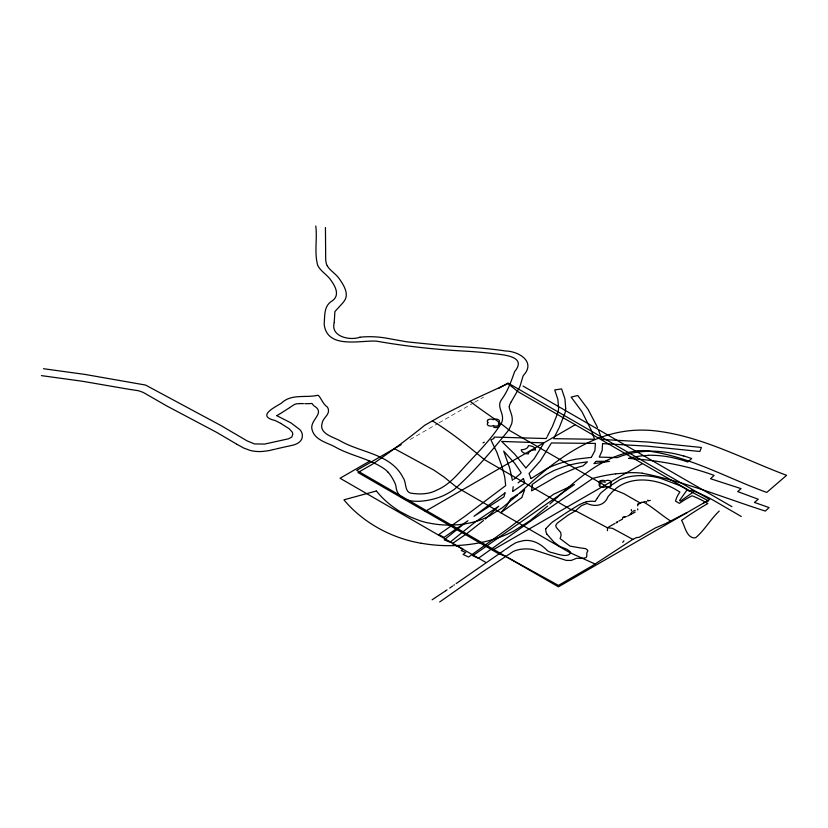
<?xml version="1.0" encoding="UTF-8"?>
<svg xmlns="http://www.w3.org/2000/svg" width="828" height="828" viewBox="0 0 828 828"><rect width="100%" height="100%" fill="white"/><g stroke="black" fill="none" stroke-linecap="round" stroke-linejoin="round"><path stroke-width="0.62" stroke-dasharray="4.14 3.1" d="M410.098 439.533L437.909 423.481M439.016 422.839L473.502 402.925M474.62 402.284L483.521 397.14"/><path stroke-width="1.24" d="M315.789 226.013C317.403 239.044 314.154 252.726 317.714 265.353C320.384 270.87 325.921 273.985 329.699 278.591C334.315 284.677 340.701 294.416 332.639 300.585C323.551 305.677 324.959 315.582 324.162 324.224C327.029 349.219 359.445 340.298 376.316 341.115C406.134 346.383 436.315 349.644 466.578 351.217A283.176 163.489 0 0 1 494.068 353.691C503.476 354.829 527.415 356.351 514.643 371.586C511.155 381.511 507.657 391.447 501.24 400.038C496.717 406.455 503.507 412.882 502.472 419.589A35.376 20.421 0 0 1 501.623 422.756C492.65 437.205 480.561 449.666 468.969 462.086C459.178 472.364 450.328 484.452 436.822 490.104C429.411 494.13 420.748 494.461 412.551 493.395C403.888 493.115 406.952 482.652 403.029 477.611C390.951 453.62 360.615 452.895 339.749 440.589C332.846 436.873 318.625 433.53 322.216 422.891C323.003 417.757 329.689 414.911 328.364 409.332A19.655 11.344 0 0 0 327.381 407.117C323.024 404.147 321.399 398.672 318.532 395.494A4.119 2.38 0 0 0 317.548 395.329C305.491 398.051 291.259 393.548 281.365 403.205C273.964 407.738 256.514 416.153 275.041 420.5A95.375 55.062 0 0 1 280.682 423.377M325.445 227.514L325.694 259.05A73.133 42.218 0 0 0 325.735 260.168L326.232 263.273A28.545 16.477 0 0 0 327.277 265.798M565.69 408.38L564.955 398.91L561.601 388.901L554.708 389.957L557.875 399.396L558.569 408.235A84.052 48.531 0 0 1 558.01 412.375L552.514 426.161M509.292 406.579L509.789 404.623A50.467 29.135 0 0 1 511.249 401.777M334.212 322.547L334.905 311.556L341.633 304.186A51.243 29.58 0 0 0 343.32 302.282A38.316 22.118 0 0 0 344.096 301.237C349.188 294.582 344.376 286.364 340.484 280.475A69.231 39.972 0 0 0 337.162 276.159L336.53 275.517A62.793 36.256 0 0 0 335.33 274.327L330.61 270A43.812 25.295 0 0 1 329.43 268.758A35.19 20.317 0 0 1 327.277 265.798M334.17 322.827C330.476 336.717 349.996 340.846 359.932 337.224M559.366 427.32L565.089 412.872A91.173 52.64 0 0 0 565.69 408.38M547.463 436.077L552.11 426.948M554.315 437.215L558.962 428.107M546.966 437.06L546.201 438.529L494.109 437.091L493.985 438.488L490.911 439.823L496.904 452.45L501.923 466.381M597.298 498.073L600.6 493.188L606.624 488.303M551.334 442.949L595.384 443.415L594.928 450.587L591.358 457.387M597.205 498.259L595.166 501.437L593.355 501.313A13.217 7.628 0 0 0 586.172 501.892M543.903 442.876L501.675 441.438L514.799 454.22L525.728 467.748M550.899 443.767L540.405 460.772L529.04 473.523L530.965 478.439M543.406 443.808L534.153 458.743L525.863 467.955M521.837 497.442L524.652 489.824L519.725 493.084C551.282 462.987 588.553 433.354 633.875 430.353A73.299 42.321 0 0 1 652.267 430.55C699.795 435.176 742.581 458.826 786.6 475.324L766.749 492.422C727.201 478.098 689.331 456.176 647.051 450.898A37.353 21.559 0 0 0 637.933 450.784M511.228 401.777L519.466 387.514A79.177 45.716 0 0 0 520.357 385.134L522.954 376.398A34.145 19.717 0 0 1 523.524 375.301C536.213 361.701 518.545 351.186 505.639 351.01A102.351 59.088 0 0 0 502.11 350.472L494.647 349.519A292.336 168.777 0 0 0 467.458 347.118L446.499 345.845L409.705 342.14A74.448 42.984 0 0 1 406.227 341.736L385.196 337.948A66.82 38.574 0 0 0 377.951 337.068L376.171 336.934A53.064 30.636 0 0 0 359.932 337.203M741.267 516.486L714.761 501.085A120.081 69.324 0 0 0 697.611 492.66L691.411 490.155L689.269 491.232L687.168 489.845L679.509 500.536L680.471 501.095L694.319 491.325M622.708 542.33L623.97 540.787M719.232 511.062C710.6 519.146 704.493 530.313 695.789 537.589A5.744 3.312 0 0 1 693.792 537.931C686.308 536.761 684.901 526.059 681.599 520.326L686.836 516.713A429.152 247.769 0 0 1 707.847 503.517A110.424 63.756 0 0 0 692.063 495.765A104.804 60.506 0 0 0 679.405 503.372L675.524 501.126A63.621 36.732 0 0 1 679.902 492.07A65.816 37.995 0 0 0 676.993 490.259C656.283 477.756 626.279 473.802 609.543 494.968A30.16 17.419 0 0 0 607.866 496.924C604.564 505.722 595.125 507.119 587.352 503.6A2.857 1.656 0 0 0 586.545 503.61L581.339 505.732L575.419 510.886L568.174 515.057L557.368 523.037L555.712 525.345L556.292 527.405L560.753 532.539L561.073 535.519L560.132 538.655L570.057 546.128L580.687 547.981A27.769 16.032 0 0 0 582.498 548.167L585.624 548.643L587.507 550.02A6.138 3.54 0 0 1 587.849 550.92C585.168 553.746 589.029 557.886 584.019 558.103A6.665 3.85 0 0 1 582.498 558.258L576.474 558.32L571.216 560.432L566.3 560.411L532.839 549.502A22.987 13.269 0 0 0 526.536 548.923L523.958 548.985A21.083 12.172 0 0 0 519.498 549.523L516.496 550.247A18.309 10.567 0 0 0 513.329 551.448L482.144 572.127L439.668 601.987M595.891 461.496L593.914 463.608L609.543 461.362L596.067 461.299M500.95 512.667L506.643 506.011L510.814 498.735M501.033 512.584L521.733 497.587M549.854 504.055C575.108 481.182 602.484 454.924 637.933 450.805M545.818 528.657L550.92 523.41A62.876 36.297 0 0 1 552.731 521.868L563.878 514.333M517.676 494.896L502.244 507.781L489.182 516.082A68.217 39.382 0 0 1 483.076 518.939L479.453 520.305A59.078 34.114 0 0 1 431.647 523.544L426.524 522.582A61.117 35.283 0 0 1 419.889 520.688L410.45 517.014L401.487 512.366M547.681 506.022L529.868 520.802L513.67 531.058A104.504 60.33 0 0 1 503.776 535.706L497.876 537.941A94.744 54.7 0 0 1 421.183 543.22M520.843 473.316L513.629 479.422M635.19 510.296L632.664 511.435M523.431 478.522L524.817 483.231M523.244 478.677L518.08 482.9M485.208 519.115L498.725 506.208L475.251 521.982L450.07 542.195L444.181 539.877L467.955 520.698L444.129 537.32L438.747 534.619L464.591 516.517L505.68 485.622L504.759 477.094L502.099 466.93M483.469 520.533L466.33 533.967L452.254 543.665L457.522 546.449M505.453 549.492L511.073 545.631M511.414 545.373L515.461 542.93A20.027 11.561 0 0 1 518.887 541.76L523.544 540.653M607.069 487.961L619.541 479.857A34.931 20.162 0 0 1 623.173 478.377L624.136 478.056A30.719 17.74 0 0 1 629.259 476.721L629.684 476.638A35.107 20.265 0 0 1 636.877 475.769L638.171 475.696A40.241 23.236 0 0 1 641.959 475.634L644.877 475.727A42.859 24.747 0 0 1 648.572 476.017L652.247 476.493A50.197 28.98 0 0 1 660.402 478.253L679.457 485.456A73.599 42.497 0 0 1 683.317 487.485L687.168 489.845M513.163 486.729L512.646 491.48M276.914 415.594L280.019 413.762M531.017 478.605L547.08 468.462A84.301 48.666 0 0 1 561.612 462.759L568.153 460.927A82.117 47.413 0 0 1 576.888 459.074L591.233 457.398M524.704 483.314L513.36 491.025M289.552 407.686L294.095 404.695A8.052 4.647 0 0 1 295.348 404.147L295.513 404.095A9.346 5.392 0 0 1 299.653 403.629M289.179 407.956L280.371 413.565M456.166 583.585L504.562 550.061M453.827 585.22L454.417 584.806M452.647 586.027L451.115 587.093M450.411 587.58L449.697 588.066M592.589 478.563L533.325 519.197L478.377 558.289L472.798 555.723L574.446 484.515L553.373 494.378L508.278 528.409L468.607 557.037L463.059 554.45L465.791 552.504L461.268 550.548L462.987 549.223L458.257 546.563M569.322 510.814L578.927 504.894A48.914 28.245 0 0 1 583.16 502.958M447.006 589.888L445.795 590.716M445.381 590.985L432.102 599.814M568.65 511.259L564.644 513.857M623.846 517.386L625.119 516.568M519.011 493.55L514.747 496.272M457.667 546.356L458.443 546.449M513.784 496.883L511.383 498.384M608.715 526.97L615.018 523.399M618.806 521.154L622.584 519.032L622.573 517.572L623.836 516.838M687.043 512.563L665.608 523.586L655.528 527.86L639.133 537.32L636.608 537.548L632.83 539.37L592.486 565.71L558.445 585.396L507.688 557.513M616.301 522.892L617.553 522.157M506.425 556.789L497.545 553.114L357.975 472.54L373.107 463.804C390.837 451.539 408.08 438.768 424.805 425.219L441.189 415.873L473.968 399.303L508.019 383.643L518.162 391.768L693.253 492.857L708.478 500.857L707.215 501.323A19.737 11.395 -60 0 0 703.438 503.103M369.733 461.124L340.06 478.253L485.767 562.378M401.197 444.677L356.692 470.366L558.424 586.835L709.731 499.481L507.988 383.012L499.098 388.156M425.219 511.362L575.253 424.733M492.463 550.185L642.507 463.556M641.462 502.265L637.684 504.231M470.19 401.373C483.003 411.516 497.007 419.951 509.52 430.456L607.224 486.864L623.712 493.581L640.21 503L645.271 501.551M627.655 516.134L635.221 512.035M630.149 514.271L632.675 513.06M483.045 442.835L484.308 442.173M625.109 517.003L626.372 516.475M583.678 502.751L586.193 501.913M638.957 504.035L637.695 504.459L637.705 505.918M376.181 491.025L343.941 499.822A183.267 105.808 0 0 0 354.56 511C368.253 523.503 384.72 532.859 402.325 538.614A96.462 55.693 0 0 0 413.358 541.719L421.131 543.313M592.858 478.387L596.17 477.528A107.63 62.141 0 0 1 615.659 473.833M616.28 522.199L617.543 521.868M276.169 448.911L286.954 446.468M275.227 449.149L269.669 450.453A44.474 25.678 0 0 1 268.438 450.691L262.611 451.446A23.153 13.372 0 0 1 250.294 450.463L243.66 448.02L236.891 444.284M287.388 446.395L293.567 445.019A16.436 9.491 0 0 0 299.281 442.173L299.612 441.852A18.081 10.443 0 0 0 302.168 437.774L302.344 434.607A24.861 14.355 0 0 0 299.85 429.608L290.856 422.829L276.79 415.687M615.67 473.844L629.311 472.716A51.398 29.673 0 0 1 642.269 473.181M432.361 420.852C450.856 432.133 467.83 445.785 484.38 459.623L570.668 509.437L575.739 510.897L607.452 527.767L612.534 528.347L632.83 539.37M648.096 451.281L644.039 451.488A57.608 33.265 0 0 0 621.652 455.928L617.264 457.605L599.234 457.108L602.132 450.629L602.567 443.787M648.479 455.39L644.919 455.576A50.787 29.322 0 0 0 628.876 458.35L628.721 458.391M299.664 403.557L303.441 403.619M523.876 540.56C533.222 539.432 541.243 544.255 547.443 550.734A18.723 10.816 0 0 0 550.382 552.245C555.785 553.176 567.76 558.724 570.689 552.721A9.387 5.423 0 0 0 570.14 551.665L567.252 549.419L561.291 547.039A20.069 11.582 0 0 1 559.128 546.004L553.673 541.843L546.977 534.205M553.632 438.664L594.556 439.275L591.43 430.612M304.766 403.66L307.612 403.681A27.427 15.835 0 0 0 312.011 403.433A35.676 20.596 0 0 0 313.957 405.865C326.439 413.172 308.792 420.003 312.187 430.105C315.23 440.796 328.364 442.763 336.675 447.813C352.335 456.228 370.706 458.971 385.227 469.517A38.15 22.025 0 0 1 387.121 471.256L387.866 472.032M602.546 443.601L647.092 446.126L699.877 451.498L701.378 447.472L648.086 442.048L601.811 439.461L598.675 430.384M628.856 458.401C657.846 460.347 686.774 465.367 714.119 475.396L710.548 478.719L741.039 488.634L737.727 491.594L758.272 499.243L754.422 502.42L769.088 507.585L765.331 511.083C724.552 498.052 684.404 481.461 642.259 473.212M43.47 368.719L84.829 374.401L145.573 385.061L221.138 425.664L247.054 440.869L254.527 443.943L264.691 444.056L288.486 438.809L291.798 437.07L292.781 434.193A14.304 8.259 0 0 0 292.16 432.009L289.086 428.656L280.682 423.377M41.4 375.622L81.982 381.19L129.282 389.336M129.841 389.408L138.628 390.764L143.213 392.42L167.049 406.113L216.75 432.413L236.591 444.098M680.202 459.478L687.799 461.983L691.69 458.526L683.876 455.938M595.001 563.992L569.633 552.514L456.704 487.288L444.025 477.021L433.872 470.107L394.542 448.735M523.068 386.076L731.942 506.674M644.008 502.285C653.395 507.75 661.458 515.161 670.659 521.019M521.091 472.54L514.571 463.152L503.672 451.084L509.696 468.099L512.439 480.375M596.812 426.089L588.056 409.311L577.747 395.494L571.144 397.078L581.918 411.651L591.254 430.198M597.112 426.762L597.485 427.61M650.311 500.402L647.786 500.899L647.775 500.091M646.533 501.54L646.544 502.285M637.726 508.837L637.736 509.944M631.391 509.551L631.391 511.011M631.402 512.47L631.412 513.743M607.452 527.767L607.473 530.686M401.373 512.428A135.202 78.06 0 0 1 376.398 490.963M509.251 406.579A20.731 11.965 0 0 0 509.593 408.866L511.714 415.283A47.713 27.541 0 0 1 511.59 423.998L509.365 428.759A70.297 40.582 0 0 1 508.661 429.867A87.364 50.436 0 0 1 507.005 432.185C490.756 452.129 473.895 471.929 454.696 489.048A77.956 45.002 0 0 1 443.798 495.444C430.891 501.499 397.989 507.947 395.991 486.543A44.236 25.533 0 0 0 394.356 481.824L392.296 478.087A79.312 45.788 0 0 0 387.928 472.012M546.915 534.215A28.887 16.684 0 0 1 545.745 528.771M648.086 451.136A71.984 41.566 0 0 1 683.731 456.083M648.469 455.255A64.677 37.343 0 0 1 680.067 459.623M498.384 424.06A3.571 2.06 0 0 1 498.404 426.969A3.571 2.06 0 0 1 493.364 426.989M600.238 485.311A3.571 2.06 0 0 1 600.186 482.434A3.571 2.06 0 0 1 605.185 482.351M532.114 486.036L531.628 490.869L556.654 476.379L576.06 467.944A75.42 43.542 0 0 1 580.49 466.568L583.026 465.874L587.435 461.858L578.979 463.018A76.176 43.977 0 0 0 564.178 466.64L554.263 470.397L545.838 474.796L532.073 484.556L532.114 486.036M505.008 492.908L503.931 496.904L473.989 516.279L505.008 492.908M535.499 449.78A7.131 4.119 0 0 0 528.357 453.899A7.131 4.119 0 0 1 521.226 449.78A7.131 4.119 0 0 0 528.357 445.661A7.131 4.119 0 0 1 535.499 449.78M600.238 480.944A3.571 2.06 0 0 0 600.238 483.862A3.571 2.06 0 0 0 600.238 486.771A3.571 2.06 0 0 0 605.278 486.771A3.571 2.06 0 0 0 610.319 486.771A3.571 2.06 0 0 0 610.319 483.862A3.571 2.06 0 0 0 610.319 480.944A3.571 2.06 0 0 0 605.278 480.944A3.571 2.06 0 0 0 600.238 480.944M488.303 419.692A3.571 2.06 0 0 0 488.303 422.601A3.571 2.06 0 0 0 488.303 425.52A3.571 2.06 0 0 0 493.343 425.52A3.571 2.06 0 0 0 498.384 425.52A3.571 2.06 0 0 0 498.384 422.601A3.571 2.06 0 0 0 498.384 419.692A3.571 2.06 0 0 0 493.343 419.692A3.571 2.06 0 0 0 488.303 419.692"/></g></svg>
